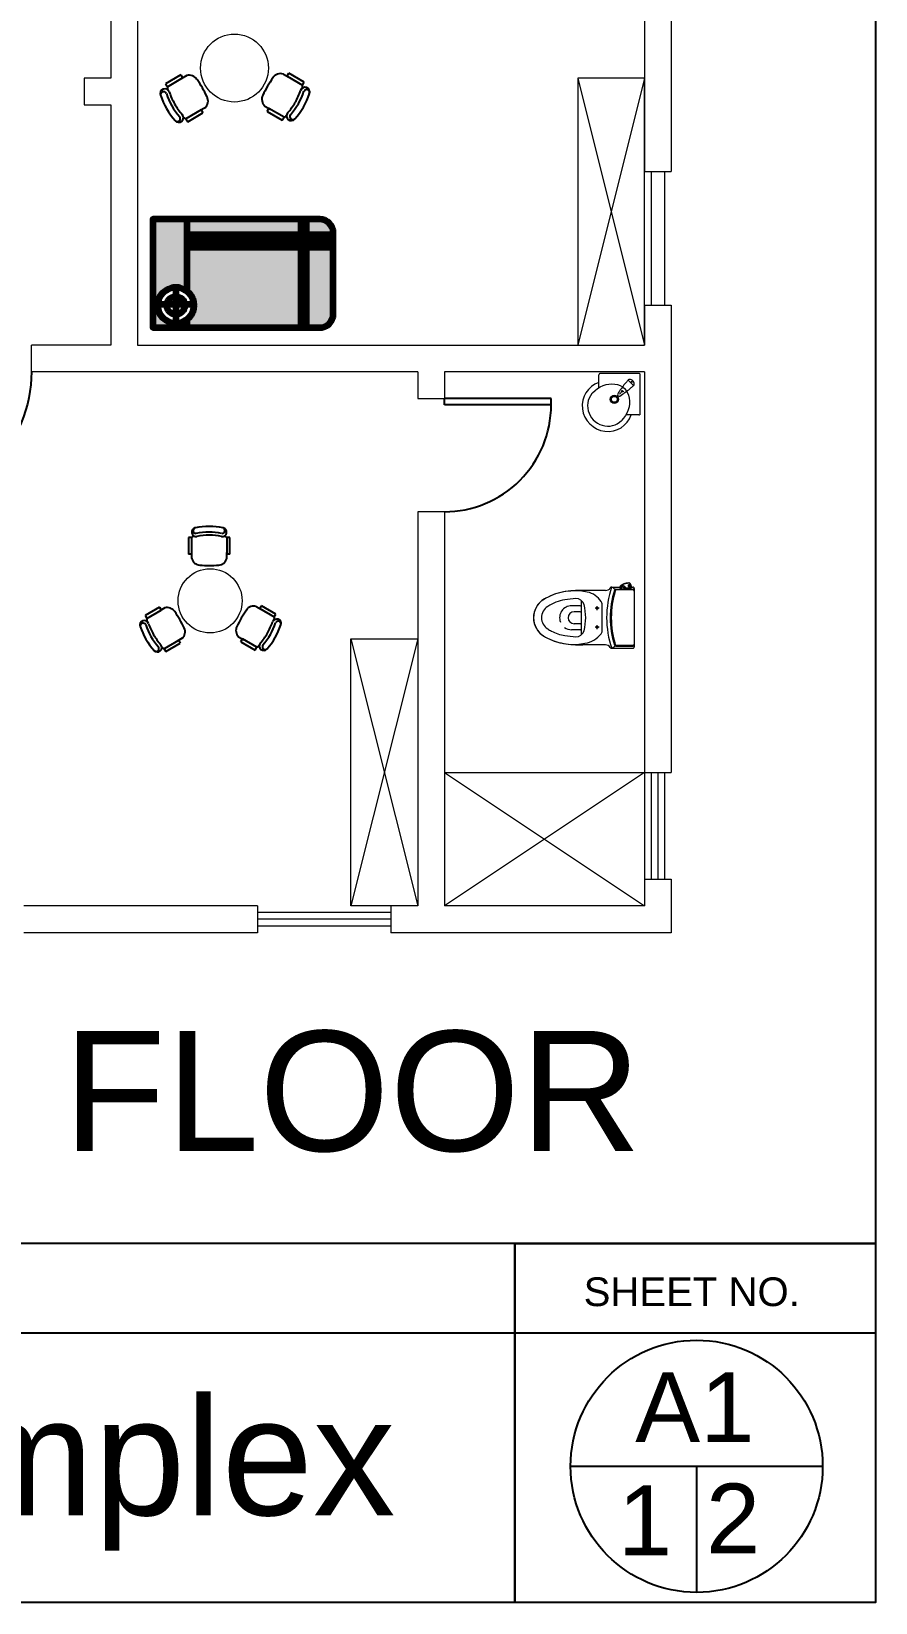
# Model space of a CAD drawing. Header units: inches. Extents: x -179 to 300, y 123 to 718.
# Drawn here: x 284.74 to 299.89, y 255.26 to 283.44 of the extents above; entities that cross this region are included whole.
import ezdxf

# ---------------------------------------------------------------- set-up
doc = ezdxf.new("R2010")
doc.units = ezdxf.units.IN
doc.header["$MEASUREMENT"] = 0
doc.linetypes.add('ACAD_ISO02W100', pattern=[15, 12, -3])
doc.styles.get("Standard").update_dxf_attribs({"font": 'arial.ttf'})

# ---------------------------------------------------------------- blocks, each defined once
blk = doc.blocks.new('标准房1200床')
at = {"linetype": 'ACAD_ISO02W100', "lineweight": 100, "true_color": 0xcd6928}
h = blk.add_hatch(color=32, dxfattribs=at)
h.dxf.hatch_style = 1
h.paths.add_polyline_path([(-383, 798, -0.225056), (-456, 953, -0.225056), (-383, 1108), (-383, 1200), (-1641, 1200), (-1641, 313), (-383, 313)])
h.paths.add_polyline_path([(-383, 171), (-1641, 171), (-1641, 0), (-383, 0)])
h.paths.add_polyline_path([(-1701, 171), (-2000, 171), (-2000, 150, 0.414214), (-1850, 0), (-1701, 0)])
h.paths.add_polyline_path([(-1701, 1200), (-1850, 1200, 0.414214), (-2000, 1050), (-2000, 313), (-1701, 313)])
at = {"linetype": 'ACAD_ISO02W100', "lineweight": 100, "true_color": 0x642165}
h = blk.add_hatch(color=219, dxfattribs=at)
h.dxf.hatch_style = 1
h.paths.add_polyline_path([(-383, 246), (-1641, 246), (-1641, 171), (-383, 171)])
h.paths.add_polyline_path([(-383, 313), (-1641, 313), (-1641, 246), (-383, 246)])
h.paths.add_polyline_path([(-1641, 313), (-1701, 313), (-1701, 246), (-1641, 246)])
h.paths.add_polyline_path([(-1641, 246), (-1701, 246), (-1701, 171), (-1641, 171)])
h.paths.add_polyline_path([(-1641, 171), (-1701, 171), (-1701, 0), (-1641, 0)])
h.paths.add_polyline_path([(-1701, 246), (-2000, 246), (-2000, 171), (-1701, 171)])
h.paths.add_polyline_path([(-1701, 313), (-2000, 313), (-2000, 246), (-1701, 246)])
h.paths.add_polyline_path([(-1641, 1200), (-1701, 1200), (-1701, 313), (-1641, 313)])
h.paths.add_polyline_path([(0, 1200), (-383, 1200), (-383, 1108, -0.632579), (-56, 953, -0.632579), (-383, 798), (-383, 0), (0, 0)])
at = {"lineweight": 100}
for p, q in [((-1701, 0), (-1701, 1200)), ((-1641, 0), (-1641, 1200)), ((-383, 1200), (-383, 1108)), ((-257, 720), (-257, 1194)), ((-489, 945), (-12, 945)), ((-383, 798), (-383, 0)), ((-2000, 313), (-383, 313)), ((-2000, 246), (-383, 246)), ((-2000, 171), (-383, 171))]:
    blk.add_line(p, q, dxfattribs=at)
blk.add_lwpolyline([(-1850, 0), (0, 0), (0, 1200), (-1850, 1200, 0.414214), (-2000, 1050), (-2000, 150, 0.414214)], format="xyb", close=True, dxfattribs=at)
for radius in [200, 100]:
    blk.add_circle((-256, 953), radius, dxfattribs=at)
blk = doc.blocks.new('CH3')
for p, q in [((-259, 349), (-259, 141)), ((-218, 349), (-259, 349)), ((-218, 142), (-218, 349)), ((259, 350), (218, 350)), ((218, 350), (218, 142)), ((259, 142), (259, 350)), ((-218, 89), (-218, 163)), ((218, 87), (218, 162))]:
    blk.add_line(p, q)
at = {"linetype": 'Continuous'}
for p, q in [((-218, 141), (-259, 141)), ((259, 142), (218, 142))]:
    blk.add_line(p, q, dxfattribs=at)
for centre, radius, start, end in [((-163, 416), 55.3, 99.8988, 279.7522), ((-166, 436), 35.2, 94.9128, 274.9128), ((0, -348), 836, 78.0899, 101.9101), ((-4, -349), 766, 78.0112, 101.9888), ((18, -535), 913, 91.1567, 100.8714), ((-18, -535), 913, 79.1286, 88.8433), ((163, 416), 55.3, 260.2478, 80.1012), ((159, 437), 36.2, 265.0872, 70.3213), ((-111, 115), 111, 193.2566, 265.9234), ((0, 1666), 1666, 265.9234, 274.0766), ((111, 115), 111, 274.0766, 345.8334)]:
    blk.add_arc(centre, radius, start, end, dxfattribs=at)
for centre, start, end in [((-181, 309), 90.7226, 132.8382), ((180, 309), 47.1618, 87.5717)]:
    blk.add_arc(centre, 54.9, start, end)
blk = doc.blocks.new('DESK4')
at = {"color": 0}
for p, q in [((0, 1), (-0.06, 1)), ((0, 0), (-0.06, 0))]:
    blk.add_line(p, q, dxfattribs=at)
blk.add_lwpolyline([(-0.06, 1), (-0.06, 0)], dxfattribs=at)
blk.add_lwpolyline([(1, 0, 0.414214), (0, 1), (0, 0)], format="xyb", dxfattribs=at)

msp = doc.modelspace()

# ---------------------------------------------------------------- linework, layer by layer
at = {"color": 240, "true_color": 0xed1f24}
for p, q in [((299.89484, 355.75205), (299.89484, 255.25711)), ((299.89484, 261.69909), (144.85777, 261.69909)), ((293.42109, 261.69909), (293.42109, 255.25711)), ((299.89484, 260.08859), (151.33152, 260.08859)), ((299.89484, 255.25711), (144.85777, 255.25711)), ((299.89484, 255.25711), (144.85777, 255.25711))]:
    msp.add_line(p, q, dxfattribs=at)
at = {"lineweight": 0}
for p, q in [((286.16705, 283.90757), (286.16705, 282.60392)), ((286.64612, 283.90757), (286.64612, 277.8132)), ((295.74849, 283.8016), (295.74849, 280.92717)), ((296.22756, 283.8016), (296.22756, 280.92717)), ((285.68798, 282.60392), (285.68798, 282.12485)), ((286.16705, 282.60392), (285.68798, 282.60392)), ((295.74849, 282.60392), (294.55081, 282.60392)), ((294.55081, 282.60392), (294.55081, 277.8132)), ((295.74849, 282.60392), (294.55081, 277.8132)), ((294.55081, 282.60392), (295.74849, 277.8132)), ((295.74849, 277.8132), (295.74849, 282.60392)), ((285.68798, 282.12485), (286.16705, 282.12485)), ((286.16705, 282.12485), (286.16705, 277.8132)), ((295.74849, 280.92717), (296.22756, 280.92717)), ((295.86826, 280.92717), (295.86826, 278.53181)), ((296.1078, 280.92717), (296.1078, 278.53181)), ((295.74849, 278.53181), (295.74849, 277.8132)), ((295.74849, 278.53181), (296.22756, 278.53181)), ((296.22756, 278.53181), (296.22756, 270.14805)), ((286.16705, 277.8132), (284.74363, 277.8132)), ((284.74363, 277.33413), (284.74363, 277.8132)), ((286.64612, 277.8132), (295.74849, 277.8132)), ((294.55081, 277.8132), (295.74849, 277.8132)), ((291.67638, 277.33413), (284.74363, 277.33413)), ((291.67638, 277.33413), (291.67638, 276.85506)), ((292.15545, 277.33413), (292.15545, 276.74008)), ((295.74849, 277.33413), (292.15545, 277.33413)), ((295.74849, 277.33413), (295.74849, 270.14805)), ((294.92935, 277.05047), (294.92935, 277.28242)), ((295.64796, 277.30637), (294.9533, 277.30637)), ((295.50033, 277.13479), (295.45189, 277.18323)), ((295.50033, 277.13479), (295.54876, 277.08635)), ((295.67188, 276.56017), (295.67188, 277.28434)), ((295.67191, 276.58776), (295.67191, 277.28242)), ((291.67638, 276.85506), (292.15545, 276.85506)), ((295.30081, 276.93527), (295.33544, 276.9699)), ((295.64796, 276.56381), (295.41352, 276.56381)), ((291.67638, 274.82379), (291.67638, 267.75269)), ((292.15545, 274.82379), (291.67638, 274.82379)), ((292.15545, 274.82379), (292.15545, 267.75269)), ((295.04671, 273.41294), (294.64084, 273.41294)), ((295.16044, 273.47302), (295.30586, 273.47302)), ((295.23218, 273.4329), (295.53902, 273.4329)), ((295.53902, 273.4214), (295.2458, 273.4214)), ((295.30306, 273.46183), (295.30305, 273.46121)), ((295.30305, 273.46121), (295.30307, 273.4606)), ((295.3031, 273.46245), (295.30306, 273.46183)), ((295.30307, 273.4606), (295.30312, 273.46)), ((295.30317, 273.46307), (295.3031, 273.46245)), ((295.30312, 273.46), (295.3032, 273.4594)), ((295.30324, 273.46347), (295.30317, 273.46307)), ((295.3032, 273.4594), (295.30332, 273.4588)), ((295.30363, 273.46569), (295.30324, 273.46347)), ((295.30332, 273.4588), (295.30346, 273.45821)), ((295.30346, 273.45821), (295.30364, 273.45763)), ((295.30443, 273.46998), (295.30363, 273.46569)), ((295.30364, 273.45763), (295.30385, 273.45707)), ((295.30383, 273.46238), (295.30378, 273.46159)), ((295.30378, 273.46159), (295.3038, 273.46079)), ((295.3038, 273.46079), (295.30389, 273.46001)), ((295.30393, 273.46317), (295.30383, 273.46238)), ((295.30385, 273.45707), (295.30408, 273.45652)), ((295.30389, 273.46001), (295.30404, 273.45925)), ((295.30513, 273.46966), (295.30393, 273.46317)), ((295.30404, 273.45925), (295.30425, 273.45852)), ((295.30408, 273.45652), (295.30435, 273.456)), ((295.30425, 273.45852), (295.30452, 273.45783)), ((295.30435, 273.456), (295.30465, 273.4555)), ((295.30457, 273.4707), (295.30443, 273.46998)), ((295.30452, 273.45783), (295.30484, 273.45719)), ((295.30485, 273.47209), (295.30457, 273.4707)), ((295.30465, 273.4555), (295.30496, 273.45504)), ((295.30484, 273.45719), (295.30522, 273.45661)), ((295.30517, 273.47345), (295.30485, 273.47209)), ((295.30496, 273.45504), (295.3053, 273.45461)), ((295.30554, 273.47167), (295.30513, 273.46966)), ((295.30551, 273.47479), (295.30517, 273.47345)), ((295.30522, 273.45661), (295.30564, 273.45609)), ((295.3053, 273.45461), (295.30567, 273.4542)), ((295.30587, 273.47611), (295.30551, 273.47479)), ((295.30601, 273.47365), (295.30554, 273.47167)), ((295.30564, 273.45609), (295.30611, 273.45564)), ((295.30567, 273.4542), (295.30607, 273.45382)), ((295.30626, 273.47741), (295.30587, 273.47611)), ((295.30654, 273.4756), (295.30601, 273.47365)), ((295.30607, 273.45382), (295.30648, 273.45347)), ((295.30611, 273.45564), (295.30662, 273.45527)), ((295.30667, 273.47868), (295.30626, 273.47741)), ((295.30648, 273.45347), (295.30692, 273.45317)), ((295.30712, 273.47751), (295.30654, 273.4756)), ((295.30662, 273.45527), (295.30716, 273.45497)), ((295.30711, 273.47994), (295.30667, 273.47868)), ((295.30692, 273.45317), (295.30737, 273.45289)), ((295.30757, 273.48117), (295.30711, 273.47994)), ((295.30781, 273.47948), (295.30712, 273.47751)), ((295.30716, 273.45497), (295.30773, 273.45476)), ((295.30737, 273.45289), (295.30783, 273.45266)), ((295.30805, 273.48238), (295.30757, 273.48117)), ((295.30773, 273.45476), (295.30831, 273.45464)), ((295.30856, 273.48141), (295.30781, 273.47948)), ((295.30783, 273.45266), (295.3083, 273.45247)), ((295.30856, 273.48356), (295.30805, 273.48238)), ((295.3083, 273.45247), (295.30878, 273.45232)), ((295.30831, 273.45464), (295.30906, 273.45462)), ((295.30909, 273.48472), (295.30856, 273.48356)), ((295.30937, 273.48328), (295.30856, 273.48141)), ((295.30878, 273.45232), (295.30926, 273.45221)), ((295.30906, 273.45462), (295.31144, 273.45477)), ((295.30963, 273.48585), (295.30909, 273.48472)), ((295.30926, 273.45221), (295.30975, 273.45213)), ((295.31024, 273.48507), (295.30937, 273.48328)), ((295.3102, 273.48694), (295.30963, 273.48585)), ((295.30975, 273.45213), (295.30986, 273.45212)), ((295.30988, 273.45212), (295.30986, 273.45212)), ((295.31069, 273.45211), (295.30988, 273.45212)), ((295.31079, 273.48801), (295.3102, 273.48694)), ((295.31117, 273.48679), (295.31024, 273.48507)), ((295.31043, 273.45207), (295.31459, 273.45169)), ((295.31306, 273.45226), (295.31069, 273.45211)), ((295.31069, 273.45211), (295.31291, 273.4519)), ((295.31141, 273.48905), (295.31079, 273.48801)), ((295.31216, 273.48846), (295.31117, 273.48679)), ((295.31203, 273.49005), (295.31141, 273.48905)), ((295.31144, 273.45477), (295.31195, 273.45756)), ((295.31144, 273.45477), (295.31316, 273.45492)), ((295.31195, 273.45756), (295.31256, 273.46032)), ((295.31268, 273.49103), (295.31203, 273.49005)), ((295.31325, 273.4901), (295.31216, 273.48846)), ((295.31256, 273.46032), (295.31327, 273.46305)), ((295.31334, 273.49197), (295.31268, 273.49103)), ((295.31291, 273.4519), (295.31514, 273.4517)), ((295.3148, 273.45238), (295.31306, 273.45226)), ((295.31316, 273.45492), (295.3148, 273.45508)), ((295.31441, 273.49166), (295.31325, 273.4901)), ((295.31327, 273.46305), (295.31407, 273.46574)), ((295.31403, 273.49288), (295.31334, 273.49197)), ((295.31473, 273.49376), (295.31403, 273.49288)), ((295.31407, 273.46574), (295.31498, 273.46837)), ((295.31564, 273.49314), (295.31441, 273.49166)), ((295.31459, 273.45169), (295.31486, 273.45167)), ((295.31545, 273.4946), (295.31473, 273.49376)), ((295.3148, 273.45508), (295.31664, 273.45527)), ((295.31646, 273.4525), (295.3148, 273.45238)), ((295.31486, 273.45167), (295.31499, 273.45166)), ((295.31498, 273.46837), (295.31597, 273.47094)), ((295.31499, 273.45166), (295.31513, 273.45165)), ((295.31513, 273.45165), (295.31569, 273.45165)), ((295.31514, 273.4517), (295.31542, 273.45168)), ((295.31542, 273.45168), (295.31569, 273.45165)), ((295.31617, 273.49541), (295.31545, 273.4946)), ((295.31689, 273.49448), (295.31564, 273.49314)), ((295.31569, 273.45165), (295.31573, 273.45165)), ((295.31573, 273.45165), (295.31743, 273.45167)), ((295.31597, 273.47094), (295.31689, 273.47307)), ((295.31692, 273.49618), (295.31617, 273.49541)), ((295.31804, 273.45263), (295.31646, 273.4525)), ((295.31664, 273.45527), (295.31835, 273.45548)), ((295.31819, 273.49572), (295.31689, 273.49448)), ((295.31689, 273.47307), (295.31787, 273.47515)), ((295.31768, 273.49692), (295.31692, 273.49618)), ((295.31743, 273.45167), (295.31918, 273.45169)), ((295.31846, 273.49763), (295.31768, 273.49692)), ((295.31787, 273.47515), (295.31892, 273.47717)), ((295.31954, 273.45276), (295.31804, 273.45263)), ((295.31955, 273.49686), (295.31819, 273.49572)), ((295.31835, 273.45548), (295.31993, 273.4557)), ((295.3191, 273.49817), (295.31846, 273.49763)), ((295.31892, 273.47717), (295.32003, 273.47914)), ((295.31912, 273.49819), (295.31965, 273.49861)), ((295.31918, 273.45169), (295.32093, 273.4517)), ((295.3209, 273.4529), (295.31954, 273.45276)), ((295.32412, 273.50034), (295.31955, 273.49686)), ((295.31965, 273.49861), (295.32365, 273.50169)), ((295.31993, 273.4557), (295.32142, 273.45594)), ((295.32003, 273.47914), (295.32124, 273.48111)), ((295.32217, 273.45303), (295.3209, 273.4529)), ((295.32093, 273.4517), (295.32275, 273.4517)), ((295.32124, 273.48111), (295.32251, 273.483)), ((295.32142, 273.45594), (295.32278, 273.45619)), ((295.32336, 273.45317), (295.32217, 273.45303)), ((295.32251, 273.483), (295.32385, 273.48483)), ((295.32275, 273.4517), (295.3241, 273.4517)), ((295.32278, 273.45619), (295.324, 273.45645)), ((295.32447, 273.45332), (295.32336, 273.45317)), ((295.32365, 273.50169), (295.32774, 273.50467)), ((295.32385, 273.48483), (295.32524, 273.48658)), ((295.324, 273.45645), (295.3248, 273.45665)), ((295.32879, 273.50368), (295.32412, 273.50034)), ((295.32445, 273.44295), (295.41304, 273.44295)), ((295.32451, 273.45365), (295.32449, 273.4536)), ((295.32459, 273.45391), (295.32451, 273.45365)), ((295.32471, 273.45422), (295.32459, 273.45391)), ((295.32493, 273.45469), (295.32471, 273.45422)), ((295.3248, 273.45665), (295.32554, 273.45686)), ((295.3252, 273.4552), (295.32493, 273.45469)), ((295.32554, 273.45573), (295.3252, 273.4552)), ((295.32524, 273.48658), (295.32665, 273.4882)), ((295.32554, 273.45686), (295.32621, 273.45708)), ((295.32613, 273.45652), (295.32554, 273.45573)), ((295.32682, 273.4573), (295.32613, 273.45652)), ((295.32621, 273.45708), (295.32683, 273.4573)), ((295.32665, 273.4882), (295.32811, 273.48974)), ((295.32683, 273.4573), (295.32682, 273.4573)), ((295.32755, 273.4589), (295.32683, 273.4573)), ((295.32835, 273.46045), (295.32755, 273.4589)), ((295.32774, 273.50467), (295.33191, 273.50755)), ((295.32811, 273.48974), (295.32962, 273.49121)), ((295.32922, 273.46192), (295.32835, 273.46045)), ((295.33337, 273.50677), (295.32879, 273.50368)), ((295.33036, 273.4636), (295.32922, 273.46192)), ((295.32962, 273.49121), (295.33118, 273.49259)), ((295.3316, 273.46517), (295.33036, 273.4636)), ((295.33118, 273.49259), (295.33284, 273.49392)), ((295.33292, 273.46663), (295.3316, 273.46517)), ((295.33191, 273.50755), (295.33615, 273.51033)), ((295.33284, 273.49392), (295.33454, 273.49516)), ((295.33433, 273.46797), (295.33292, 273.46663)), ((295.33804, 273.50975), (295.33337, 273.50677)), ((295.3358, 273.46917), (295.33433, 273.46797)), ((295.33454, 273.49516), (295.33629, 273.49631)), ((295.33738, 273.47026), (295.3358, 273.46917)), ((295.33615, 273.51033), (295.34047, 273.51302)), ((295.33629, 273.49631), (295.33808, 273.49736)), ((295.33902, 273.47122), (295.33738, 273.47026)), ((295.3428, 273.51261), (295.33804, 273.50975)), ((295.33808, 273.49736), (295.33982, 273.49827)), ((295.34072, 273.47203), (295.33902, 273.47122)), ((295.33982, 273.49827), (295.34159, 273.49908)), ((295.34047, 273.51302), (295.34486, 273.51561)), ((295.34247, 273.47269), (295.34072, 273.47203)), ((295.34159, 273.49908), (295.34339, 273.4998)), ((295.34424, 273.4732), (295.34247, 273.47269)), ((295.34765, 273.51536), (295.3428, 273.51261)), ((295.34339, 273.4998), (295.34521, 273.50042)), ((295.34601, 273.47356), (295.34424, 273.4732)), ((295.34486, 273.51561), (295.34933, 273.5181)), ((295.34521, 273.50042), (295.34711, 273.50096)), ((295.34781, 273.47377), (295.34601, 273.47356)), ((295.34711, 273.50096), (295.34904, 273.5014)), ((295.35258, 273.51799), (295.34765, 273.51536)), ((295.34962, 273.47383), (295.34781, 273.47377)), ((295.34904, 273.5014), (295.35098, 273.50174)), ((295.34933, 273.5181), (295.35387, 273.52049)), ((295.35144, 273.47376), (295.34962, 273.47383)), ((295.35098, 273.50174), (295.35294, 273.50197)), ((295.35325, 273.47353), (295.35144, 273.47376)), ((295.35736, 273.52038), (295.35258, 273.51799)), ((295.35294, 273.50197), (295.35544, 273.50211)), ((295.35494, 273.47319), (295.35325, 273.47353)), ((295.35387, 273.52049), (295.35849, 273.52279)), ((295.35662, 273.47272), (295.35494, 273.47319)), ((295.35544, 273.50211), (295.35795, 273.50208)), ((295.35828, 273.47212), (295.35662, 273.47272)), ((295.36221, 273.52267), (295.35736, 273.52038)), ((295.35795, 273.50208), (295.36046, 273.50188)), ((295.35991, 273.4714), (295.35828, 273.47212)), ((295.35849, 273.52279), (295.36317, 273.52499)), ((295.3615, 273.47056), (295.35991, 273.4714)), ((295.36046, 273.50188), (295.3624, 273.5016)), ((295.363, 273.46961), (295.3615, 273.47056)), ((295.36714, 273.52485), (295.36221, 273.52267)), ((295.3624, 273.5016), (295.36433, 273.50123)), ((295.36446, 273.46856), (295.363, 273.46961)), ((295.36317, 273.52499), (295.36814, 273.52719)), ((295.36433, 273.50123), (295.36624, 273.50076)), ((295.36586, 273.46739), (295.36446, 273.46856)), ((295.36719, 273.46612), (295.36586, 273.46739)), ((295.36624, 273.50076), (295.36815, 273.50019)), ((295.37215, 273.52693), (295.36714, 273.52485)), ((295.36844, 273.46474), (295.36719, 273.46612)), ((295.36814, 273.52719), (295.37319, 273.52927)), ((295.36815, 273.50019), (295.37057, 273.49931)), ((295.36941, 273.46353), (295.36844, 273.46474)), ((295.37032, 273.46226), (295.36941, 273.46353)), ((295.37117, 273.46092), (295.37032, 273.46226)), ((295.37057, 273.49931), (295.37296, 273.49827)), ((295.37194, 273.45953), (295.37117, 273.46092)), ((295.37194, 273.45953), (295.37433, 273.45943)), ((295.37195, 273.45952), (295.37194, 273.45953)), ((295.37411, 273.45888), (295.37195, 273.45952)), ((295.37722, 273.5289), (295.37215, 273.52693)), ((295.37296, 273.49827), (295.3753, 273.49708)), ((295.37319, 273.52927), (295.3783, 273.53125)), ((295.37626, 273.45821), (295.37411, 273.45888)), ((295.37433, 273.45943), (295.37673, 273.45934)), ((295.3753, 273.49708), (295.37707, 273.49605)), ((295.37768, 273.45778), (295.37626, 273.45821)), ((295.37673, 273.45934), (295.37913, 273.45927)), ((295.37707, 273.49605), (295.3788, 273.49494)), ((295.38236, 273.53076), (295.37722, 273.5289)), ((295.37909, 273.45735), (295.37768, 273.45778)), ((295.3783, 273.53125), (295.38349, 273.53312)), ((295.3788, 273.49494), (295.38049, 273.49374)), ((295.3805, 273.45697), (295.37909, 273.45735)), ((295.37913, 273.45927), (295.38153, 273.45921)), ((295.38049, 273.49374), (295.38215, 273.49246)), ((295.38154, 273.45672), (295.3805, 273.45697)), ((295.38153, 273.45921), (295.38392, 273.45917)), ((295.38259, 273.45651), (295.38154, 273.45672)), ((295.38215, 273.49246), (295.38425, 273.49065)), ((295.38758, 273.53252), (295.38236, 273.53076)), ((295.3836, 273.45636), (295.38259, 273.45651)), ((295.38349, 273.53312), (295.38875, 273.53488)), ((295.38461, 273.45629), (295.3836, 273.45636)), ((295.38392, 273.45917), (295.3863, 273.45913)), ((295.38425, 273.49065), (295.38627, 273.4887)), ((295.38699, 273.45631), (295.38461, 273.45629)), ((295.38627, 273.4887), (295.38819, 273.48663)), ((295.3863, 273.45913), (295.38873, 273.45911)), ((295.38935, 273.45634), (295.38699, 273.45631)), ((295.39286, 273.53416), (295.38758, 273.53252)), ((295.38819, 273.48663), (295.38961, 273.48495)), ((295.38873, 273.45911), (295.39114, 273.45911)), ((295.38875, 273.53488), (295.39455, 273.53667)), ((295.39168, 273.45638), (295.38935, 273.45634)), ((295.38961, 273.48495), (295.39097, 273.4832)), ((295.39097, 273.4832), (295.39226, 273.48138)), ((295.39114, 273.45911), (295.39352, 273.45911)), ((295.39399, 273.45643), (295.39168, 273.45638)), ((295.39226, 273.48138), (295.39349, 273.4795)), ((295.3982, 273.5357), (295.39286, 273.53416)), ((295.39349, 273.4795), (295.39464, 273.47757)), ((295.39352, 273.45911), (295.39586, 273.45913)), ((295.3962, 273.45648), (295.39399, 273.45643)), ((295.39455, 273.53667), (295.40044, 273.53833)), ((295.39464, 273.47757), (295.39573, 273.47559)), ((295.39573, 273.47559), (295.39674, 273.47355)), ((295.39586, 273.45913), (295.39729, 273.45914)), ((295.39837, 273.45654), (295.3962, 273.45648)), ((295.39674, 273.47355), (295.39768, 273.47147)), ((295.39729, 273.45914), (295.3987, 273.45916)), ((295.39768, 273.47147), (295.39856, 273.46928)), ((295.40361, 273.53712), (295.3982, 273.5357)), ((295.40049, 273.45661), (295.39837, 273.45654)), ((295.39856, 273.46928), (295.39937, 273.46704)), ((295.3987, 273.45916), (295.40009, 273.45919)), ((295.39937, 273.46704), (295.40009, 273.46477)), ((295.40009, 273.46477), (295.40072, 273.46246)), ((295.40009, 273.45919), (295.40146, 273.45922)), ((295.40044, 273.53833), (295.4064, 273.53986)), ((295.40258, 273.45668), (295.40049, 273.45661)), ((295.40072, 273.46246), (295.40111, 273.46085)), ((295.40111, 273.46085), (295.40146, 273.45922)), ((295.40146, 273.45922), (295.40571, 273.45937)), ((295.40935, 273.5385), (295.40361, 273.53712)), ((295.40552, 273.45512), (295.4056, 273.45527)), ((295.40598, 273.45512), (295.40552, 273.45512)), ((295.4056, 273.45527), (295.40582, 273.45542)), ((295.40571, 273.45937), (295.41142, 273.45957)), ((295.40582, 273.45542), (295.40619, 273.45557)), ((295.4064, 273.45518), (295.40598, 273.45512)), ((295.40619, 273.45557), (295.4067, 273.45571)), ((295.4064, 273.53986), (295.41242, 273.54125)), ((295.40679, 273.45529), (295.4064, 273.45518)), ((295.4067, 273.45571), (295.40735, 273.45586)), ((295.40715, 273.45544), (295.40679, 273.45529)), ((295.40689, 273.45566), (295.40692, 273.45567)), ((295.40689, 273.45566), (295.40689, 273.45566)), ((295.40692, 273.45567), (295.40698, 273.45569)), ((295.40698, 273.45569), (295.40708, 273.45572)), ((295.40708, 273.45572), (295.40723, 273.45576)), ((295.40766, 273.45573), (295.40715, 273.45544)), ((295.40723, 273.45576), (295.40741, 273.45581)), ((295.40735, 273.45586), (295.40813, 273.45599)), ((295.40741, 273.45581), (295.40764, 273.45586)), ((295.40764, 273.45586), (295.40778, 273.45589)), ((295.4079, 273.45591), (295.40766, 273.45573)), ((295.40813, 273.45599), (295.40905, 273.45613)), ((295.40905, 273.45613), (295.41009, 273.45626)), ((295.41516, 273.53975), (295.40935, 273.5385)), ((295.41009, 273.45626), (295.41125, 273.45638)), ((295.41125, 273.45638), (295.41252, 273.4565)), ((295.41142, 273.45957), (295.41717, 273.45977)), ((295.41242, 273.54125), (295.41852, 273.5425)), ((295.41252, 273.4565), (295.41393, 273.45662)), ((295.41393, 273.45662), (295.41546, 273.45673)), ((295.42104, 273.54088), (295.41516, 273.53975)), ((295.41546, 273.45673), (295.41709, 273.45683)), ((295.41709, 273.45683), (295.41881, 273.45692)), ((295.41717, 273.45977), (295.42297, 273.45995)), ((295.41852, 273.5425), (295.42467, 273.54362)), ((295.41881, 273.45692), (295.42061, 273.45701)), ((295.42061, 273.45701), (295.42241, 273.45708)), ((295.42696, 273.54188), (295.42104, 273.54088)), ((295.42241, 273.45708), (295.42427, 273.45715)), ((295.42297, 273.45995), (295.42998, 273.46017)), ((295.42427, 273.45715), (295.42435, 273.45715)), ((295.42431, 273.45714), (295.42435, 273.45714)), ((295.42435, 273.45715), (295.43083, 273.45735)), ((295.42467, 273.54362), (295.43089, 273.5446)), ((295.43294, 273.54276), (295.42696, 273.54188)), ((295.42998, 273.46017), (295.43705, 273.46038)), ((295.43083, 273.45735), (295.43744, 273.45755)), ((295.43089, 273.5446), (295.43716, 273.54544)), ((295.43889, 273.5435), (295.43294, 273.54276)), ((295.43705, 273.46038), (295.44417, 273.46058)), ((295.43716, 273.54544), (295.44242, 273.54604)), ((295.43744, 273.45755), (295.44409, 273.45774)), ((295.44488, 273.54411), (295.43889, 273.5435)), ((295.44242, 273.54604), (295.44772, 273.54653)), ((295.44409, 273.45774), (295.45079, 273.45793)), ((295.44417, 273.46058), (295.45134, 273.46077)), ((295.45091, 273.5446), (295.44488, 273.54411)), ((295.44772, 273.54653), (295.45305, 273.54693)), ((295.45079, 273.45793), (295.45753, 273.4581)), ((295.45698, 273.54497), (295.45091, 273.5446)), ((295.45134, 273.46077), (295.45855, 273.46095)), ((295.45305, 273.54693), (295.45841, 273.54724)), ((295.46309, 273.54521), (295.45698, 273.54497)), ((295.45753, 273.4581), (295.46432, 273.45827)), ((295.45841, 273.54724), (295.46379, 273.54744)), ((295.45855, 273.46095), (295.46587, 273.46113)), ((295.45873, 273.49606), (295.45877, 273.49827)), ((295.45887, 273.49387), (295.45873, 273.49606)), ((295.45877, 273.49827), (295.45897, 273.50046)), ((295.45918, 273.4917), (295.45887, 273.49387)), ((295.45897, 273.50046), (295.45934, 273.50264)), ((295.45966, 273.48956), (295.45918, 273.4917)), ((295.45934, 273.50264), (295.45988, 273.50479)), ((295.46032, 273.48748), (295.45966, 273.48956)), ((295.45988, 273.50479), (295.4606, 273.50689)), ((295.46114, 273.48545), (295.46032, 273.48748)), ((295.4606, 273.50689), (295.46149, 273.50893)), ((295.46193, 273.48389), (295.46114, 273.48545)), ((295.46149, 273.50893), (295.46255, 273.51089)), ((295.46282, 273.48239), (295.46193, 273.48389)), ((295.46255, 273.51089), (295.46352, 273.51239)), ((295.46383, 273.48096), (295.46282, 273.48239)), ((295.46509, 273.5452), (295.46309, 273.54521)), ((295.46342, 273.4981), (295.46339, 273.49626)), ((295.46339, 273.49626), (295.4635, 273.49443)), ((295.46357, 273.49993), (295.46342, 273.4981)), ((295.4635, 273.49443), (295.46374, 273.49262)), ((295.46352, 273.51239), (295.4646, 273.51381)), ((295.46387, 273.50174), (295.46357, 273.49993)), ((295.46374, 273.49262), (295.46412, 273.49084)), ((295.46379, 273.54744), (295.46466, 273.54747)), ((295.46379, 273.54744), (295.46466, 273.54745)), ((295.46494, 273.47961), (295.46383, 273.48096)), ((295.46429, 273.50354), (295.46387, 273.50174)), ((295.46412, 273.49084), (295.46463, 273.48909)), ((295.46485, 273.50528), (295.46429, 273.50354)), ((295.46432, 273.45827), (295.47114, 273.45843)), ((295.4646, 273.51381), (295.46578, 273.51516)), ((295.46463, 273.48909), (295.46527, 273.48742)), ((295.46466, 273.54745), (295.4657, 273.54744)), ((295.46555, 273.50699), (295.46485, 273.50528)), ((295.46616, 273.47836), (295.46494, 273.47961)), ((295.46708, 273.54506), (295.46509, 273.5452)), ((295.46527, 273.48742), (295.46589, 273.4861)), ((295.46637, 273.50861), (295.46555, 273.50699)), ((295.4657, 273.54744), (295.4676, 273.54733)), ((295.46578, 273.51516), (295.46707, 273.51641)), ((295.46587, 273.46113), (295.47324, 273.46129)), ((295.46589, 273.4861), (295.46659, 273.48486)), ((295.46725, 273.47739), (295.46616, 273.47836)), ((295.46676, 273.54745), (295.46618, 273.54747)), ((295.46734, 273.51017), (295.46637, 273.50861)), ((295.46659, 273.48486), (295.46737, 273.48366)), ((295.46728, 273.54743), (295.46676, 273.54745)), ((295.46707, 273.51641), (295.46845, 273.51754)), ((295.46906, 273.54479), (295.46708, 273.54506)), ((295.46842, 273.4765), (295.46725, 273.47739)), ((295.46886, 273.5473), (295.46728, 273.54743)), ((295.46843, 273.51162), (295.46734, 273.51017)), ((295.46737, 273.48366), (295.46825, 273.48253)), ((295.4676, 273.54733), (295.4695, 273.54711)), ((295.46825, 273.48253), (295.46919, 273.4815)), ((295.46965, 273.4757), (295.46842, 273.4765)), ((295.46966, 273.51296), (295.46843, 273.51162)), ((295.46845, 273.51754), (295.46968, 273.5184)), ((295.47094, 273.54702), (295.46886, 273.5473)), ((295.47096, 273.54441), (295.46906, 273.54479)), ((295.46919, 273.4815), (295.47005, 273.48068)), ((295.4695, 273.54711), (295.47143, 273.54676)), ((295.47094, 273.47499), (295.46965, 273.4757)), ((295.47099, 273.51415), (295.46966, 273.51296)), ((295.46968, 273.5184), (295.47097, 273.51917)), ((295.47005, 273.48068), (295.47096, 273.47994)), ((295.47294, 273.54662), (295.47094, 273.54702)), ((295.47228, 273.47438), (295.47094, 273.47499)), ((295.47284, 273.54392), (295.47096, 273.54441)), ((295.47096, 273.47994), (295.47191, 273.47928)), ((295.47097, 273.51917), (295.47232, 273.51984)), ((295.47196, 273.51487), (295.47099, 273.51415)), ((295.47114, 273.45843), (295.478, 273.45858)), ((295.47143, 273.54676), (295.47335, 273.5463)), ((295.47191, 273.47928), (295.47293, 273.47868)), ((295.47297, 273.51551), (295.47196, 273.51487)), ((295.47368, 273.47388), (295.47228, 273.47438)), ((295.47232, 273.51984), (295.47371, 273.52041)), ((295.47468, 273.5433), (295.47284, 273.54392)), ((295.47293, 273.47868), (295.47398, 273.47818)), ((295.47492, 273.54609), (295.47294, 273.54662)), ((295.47401, 273.51606), (295.47297, 273.51551)), ((295.47324, 273.46129), (295.48064, 273.46145)), ((295.47335, 273.5463), (295.47523, 273.54573)), ((295.47511, 273.47349), (295.47368, 273.47388)), ((295.47371, 273.52041), (295.47514, 273.52086)), ((295.47398, 273.47818), (295.47506, 273.47776)), ((295.47511, 273.51654), (295.47401, 273.51606)), ((295.47639, 273.54261), (295.47468, 273.5433)), ((295.47686, 273.54545), (295.47492, 273.54609)), ((295.47506, 273.47776), (295.47619, 273.47743)), ((295.47623, 273.51691), (295.47511, 273.51654)), ((295.47658, 273.47322), (295.47511, 273.47349)), ((295.47514, 273.52086), (295.4766, 273.5212)), ((295.47523, 273.54573), (295.47703, 273.54506)), ((295.47619, 273.47743), (295.47733, 273.47721)), ((295.47736, 273.51719), (295.47623, 273.51691)), ((295.47806, 273.54182), (295.47639, 273.54261)), ((295.47807, 273.47307), (295.47658, 273.47322)), ((295.4766, 273.5212), (295.47809, 273.52142)), ((295.47868, 273.54471), (295.47686, 273.54545)), ((295.47703, 273.54506), (295.4788, 273.54429)), ((295.47733, 273.47721), (295.47849, 273.47708)), ((295.47853, 273.51737), (295.47736, 273.51719)), ((295.478, 273.45858), (295.48501, 273.45873)), ((295.47969, 273.54093), (295.47806, 273.54182)), ((295.47957, 273.47304), (295.47807, 273.47307)), ((295.47809, 273.52142), (295.47959, 273.52151)), ((295.47849, 273.47708), (295.47966, 273.47705)), ((295.4797, 273.51745), (295.47853, 273.51737)), ((295.48047, 273.54387), (295.47868, 273.54471)), ((295.4788, 273.54429), (295.48051, 273.54342)), ((295.48107, 273.47313), (295.47957, 273.47304)), ((295.47959, 273.52151), (295.4811, 273.52148)), ((295.47966, 273.47705), (295.48083, 273.47713)), ((295.48122, 273.53998), (295.47969, 273.54093)), ((295.48087, 273.51742), (295.4797, 273.51745)), ((295.48221, 273.54292), (295.48047, 273.54387)), ((295.48051, 273.54342), (295.48223, 273.54242)), ((295.48064, 273.46145), (295.48808, 273.4616)), ((295.48083, 273.47713), (295.482, 273.47731)), ((295.48204, 273.5173), (295.48087, 273.51742)), ((295.48257, 273.47335), (295.48107, 273.47313)), ((295.4811, 273.52148), (295.48259, 273.52133)), ((295.4827, 273.53893), (295.48122, 273.53998)), ((295.482, 273.47731), (295.48315, 273.47759)), ((295.48319, 273.51707), (295.48204, 273.5173)), ((295.48384, 273.5419), (295.48221, 273.54292)), ((295.48223, 273.54242), (295.48389, 273.54132)), ((295.48404, 273.47369), (295.48257, 273.47335)), ((295.48259, 273.52133), (295.48407, 273.52106)), ((295.48412, 273.5378), (295.4827, 273.53893)), ((295.48315, 273.47759), (295.48428, 273.47796)), ((295.48432, 273.51674), (295.48319, 273.51707)), ((295.48542, 273.54078), (295.48384, 273.5419)), ((295.48389, 273.54132), (295.48549, 273.54012)), ((295.48549, 273.47414), (295.48404, 273.47369)), ((295.48407, 273.52106), (295.48551, 273.52066)), ((295.48551, 273.53656), (295.48412, 273.5378)), ((295.48428, 273.47796), (295.48539, 273.47843)), ((295.48541, 273.51632), (295.48432, 273.51674)), ((295.48501, 273.45873), (295.49206, 273.45887)), ((295.48539, 273.47843), (295.48644, 273.47898)), ((295.48648, 273.51581), (295.48541, 273.51632)), ((295.48694, 273.53957), (295.48542, 273.54078)), ((295.48549, 273.54012), (295.48709, 273.53877)), ((295.48689, 273.4747), (295.48549, 273.47414)), ((295.48684, 273.53523), (295.48551, 273.53656)), ((295.48551, 273.52066), (295.48692, 273.52016)), ((295.48644, 273.47898), (295.48746, 273.47961)), ((295.48751, 273.51521), (295.48648, 273.51581)), ((295.48809, 273.53382), (295.48684, 273.53523)), ((295.48826, 273.47537), (295.48689, 273.4747)), ((295.48692, 273.52016), (295.48828, 273.51955)), ((295.48843, 273.53824), (295.48694, 273.53957)), ((295.48709, 273.53877), (295.48861, 273.53731)), ((295.48746, 273.47961), (295.48845, 273.48033)), ((295.48848, 273.51454), (295.48751, 273.51521)), ((295.48808, 273.4616), (295.49555, 273.46174)), ((295.48922, 273.53239), (295.48809, 273.53382)), ((295.48956, 273.47613), (295.48826, 273.47537)), ((295.48828, 273.51955), (295.48959, 273.51883)), ((295.48985, 273.53682), (295.48843, 273.53824)), ((295.48845, 273.48033), (295.4898, 273.48152)), ((295.4894, 273.5138), (295.48848, 273.51454)), ((295.48861, 273.53731), (295.49004, 273.53576)), ((295.49028, 273.53089), (295.48922, 273.53239)), ((295.49029, 273.51298), (295.4894, 273.5138)), ((295.49081, 273.47698), (295.48956, 273.47613)), ((295.48959, 273.51883), (295.49084, 273.51803)), ((295.4898, 273.48152), (295.49106, 273.48286)), ((295.49118, 273.53532), (295.48985, 273.53682)), ((295.49004, 273.53576), (295.49142, 273.53407)), ((295.49126, 273.52933), (295.49028, 273.53089)), ((295.49125, 273.51194), (295.49029, 273.51298)), ((295.49223, 273.47812), (295.49081, 273.47698)), ((295.49084, 273.51803), (295.49203, 273.51713)), ((295.49106, 273.48286), (295.49218, 273.48429)), ((295.4924, 273.53378), (295.49118, 273.53532)), ((295.49214, 273.51081), (295.49125, 273.51194)), ((295.49341, 273.52553), (295.49126, 273.52933)), ((295.49142, 273.53407), (295.49269, 273.53229)), ((295.49203, 273.51713), (295.49315, 273.51616)), ((295.49206, 273.45887), (295.49913, 273.459)), ((295.49295, 273.50961), (295.49214, 273.51081)), ((295.49218, 273.48429), (295.49317, 273.48585)), ((295.49354, 273.47936), (295.49223, 273.47812)), ((295.49353, 273.53218), (295.4924, 273.53378)), ((295.49269, 273.53229), (295.49386, 273.53043)), ((295.49367, 273.50836), (295.49295, 273.50961)), ((295.49315, 273.51616), (295.49439, 273.5149)), ((295.49317, 273.48585), (295.49402, 273.48747)), ((295.49547, 273.52167), (295.49341, 273.52553)), ((295.49457, 273.53051), (295.49353, 273.53218)), ((295.49475, 273.48069), (295.49354, 273.47936)), ((295.49431, 273.50704), (295.49367, 273.50836)), ((295.49402, 273.48747), (295.49474, 273.48917)), ((295.49497, 273.50536), (295.49431, 273.50704)), ((295.49439, 273.5149), (295.49553, 273.51354)), ((295.49677, 273.52664), (295.49462, 273.53043)), ((295.49576, 273.52854), (295.49465, 273.53046)), ((295.49474, 273.48917), (295.49531, 273.49091)), ((295.49586, 273.48212), (295.49475, 273.48069)), ((295.4955, 273.50361), (295.49497, 273.50536)), ((295.49531, 273.49091), (295.49576, 273.4927)), ((295.49743, 273.51775), (295.49547, 273.52167)), ((295.49589, 273.50183), (295.4955, 273.50361)), ((295.49553, 273.51354), (295.49657, 273.51211)), ((295.49555, 273.46174), (295.50018, 273.46182)), ((295.49697, 273.52637), (295.49576, 273.52854)), ((295.49576, 273.4927), (295.49606, 273.49451)), ((295.49686, 273.48361), (295.49586, 273.48212)), ((295.49614, 273.50001), (295.49589, 273.50183)), ((295.49606, 273.49451), (295.49622, 273.49635)), ((295.49625, 273.49818), (295.49614, 273.50001)), ((295.49622, 273.49635), (295.49625, 273.49818)), ((295.49657, 273.51211), (295.49749, 273.5106)), ((295.49886, 273.5227), (295.49677, 273.52664)), ((295.49795, 273.48556), (295.49686, 273.48361)), ((295.49814, 273.52419), (295.49697, 273.52637)), ((295.49927, 273.51377), (295.49743, 273.51775)), ((295.49749, 273.5106), (295.4983, 273.50904)), ((295.49886, 273.48759), (295.49795, 273.48556)), ((295.49928, 273.52199), (295.49814, 273.52419)), ((295.4983, 273.50904), (295.49915, 273.50701)), ((295.50085, 273.5187), (295.49886, 273.5227)), ((295.4996, 273.48969), (295.49886, 273.48759)), ((295.49913, 273.459), (295.50624, 273.45912)), ((295.49915, 273.50701), (295.49982, 273.50491)), ((295.50101, 273.50975), (295.49927, 273.51377)), ((295.5004, 273.51976), (295.49928, 273.52199)), ((295.50016, 273.49183), (295.4996, 273.48969)), ((295.49982, 273.50491), (295.50032, 273.50277)), ((295.50054, 273.49401), (295.50016, 273.49183)), ((295.50018, 273.46182), (295.50482, 273.4619)), ((295.50032, 273.50277), (295.50064, 273.5006)), ((295.50148, 273.51751), (295.5004, 273.51976)), ((295.50075, 273.4962), (295.50054, 273.49401)), ((295.50064, 273.5006), (295.50079, 273.4984)), ((295.50079, 273.4984), (295.50075, 273.4962)), ((295.50273, 273.51465), (295.50085, 273.5187)), ((295.5029, 273.50499), (295.50101, 273.50975)), ((295.50252, 273.51525), (295.50148, 273.51751)), ((295.50353, 273.51296), (295.50252, 273.51525)), ((295.5045, 273.51054), (295.50273, 273.51465)), ((295.50464, 273.50016), (295.5029, 273.50499)), ((295.50451, 273.51067), (295.50353, 273.51296)), ((295.50642, 273.50568), (295.5045, 273.51054)), ((295.50545, 273.50836), (295.50451, 273.51067)), ((295.50623, 273.49528), (295.50464, 273.50016)), ((295.50482, 273.4619), (295.50562, 273.46196)), ((295.50636, 273.50603), (295.50545, 273.50836)), ((295.50562, 273.46196), (295.5064, 273.46211)), ((295.50766, 273.49034), (295.50623, 273.49528)), ((295.50628, 273.45912), (295.50728, 273.4592)), ((295.50723, 273.50368), (295.50636, 273.50603)), ((295.5064, 273.46211), (295.50716, 273.46234)), ((295.50819, 273.50076), (295.50642, 273.50568)), ((295.50716, 273.46234), (295.5079, 273.46267)), ((295.50807, 273.50132), (295.50723, 273.50368)), ((295.50728, 273.4592), (295.50832, 273.4594)), ((295.50894, 273.48536), (295.50766, 273.49034)), ((295.5079, 273.46267), (295.50859, 273.46307)), ((295.50887, 273.49895), (295.50807, 273.50132)), ((295.50981, 273.49578), (295.50819, 273.50076)), ((295.50832, 273.4594), (295.50932, 273.45971)), ((295.50859, 273.46307), (295.50924, 273.46355)), ((295.50963, 273.49656), (295.50887, 273.49895)), ((295.51005, 273.48034), (295.50894, 273.48536)), ((295.50924, 273.46355), (295.50983, 273.46411)), ((295.50932, 273.45971), (295.51029, 273.46014)), ((295.51036, 273.49417), (295.50963, 273.49656)), ((295.51126, 273.49074), (295.50981, 273.49578)), ((295.50983, 273.46411), (295.51036, 273.46472)), ((295.51101, 273.47527), (295.51005, 273.48034)), ((295.51029, 273.46014), (295.5112, 273.46068)), ((295.51105, 273.49177), (295.51036, 273.49417)), ((295.51036, 273.46472), (295.51082, 273.46539)), ((295.51082, 273.46539), (295.5112, 273.46611)), ((295.5118, 273.47018), (295.51101, 273.47527)), ((295.5117, 273.48935), (295.51105, 273.49177)), ((295.5112, 273.46611), (295.51149, 273.46686)), ((295.5112, 273.46068), (295.51206, 273.46132)), ((295.51256, 273.48566), (295.51126, 273.49074)), ((295.51126, 273.46066), (295.51153, 273.46085)), ((295.51136, 273.47302), (295.53902, 273.47302)), ((295.51149, 273.46686), (295.51171, 273.46764)), ((295.51153, 273.46085), (295.51202, 273.46122)), ((295.51232, 273.48692), (295.5117, 273.48935)), ((295.51171, 273.46764), (295.51184, 273.46848)), ((295.51187, 273.46933), (295.5118, 273.47018)), ((295.51184, 273.46848), (295.51187, 273.46933)), ((295.51202, 273.46122), (295.51249, 273.46162)), ((295.51206, 273.46132), (295.51284, 273.46205)), ((295.5129, 273.48448), (295.51232, 273.48692)), ((295.51249, 273.46162), (295.51293, 273.46204)), ((295.51369, 273.48053), (295.51256, 273.48566)), ((295.51284, 273.46205), (295.51353, 273.46286)), ((295.51345, 273.48205), (295.5129, 273.48448)), ((295.51293, 273.46204), (295.51333, 273.46249)), ((295.51333, 273.46249), (295.51371, 273.46297)), ((295.51395, 273.47961), (295.51345, 273.48205)), ((295.51353, 273.46286), (295.51414, 273.46375)), ((295.51466, 273.47537), (295.51369, 273.48053)), ((295.51371, 273.46297), (295.51406, 273.46347)), ((295.51442, 273.47715), (295.51395, 273.47961)), ((295.51406, 273.46347), (295.51437, 273.46399)), ((295.51414, 273.46375), (295.51464, 273.4647)), ((295.51437, 273.46399), (295.51466, 273.46454)), ((295.51485, 273.47467), (295.51442, 273.47715)), ((295.51464, 273.4647), (295.51504, 273.4657)), ((295.51546, 273.47017), (295.51466, 273.47537)), ((295.51466, 273.46454), (295.51491, 273.4651)), ((295.51525, 273.47218), (295.51485, 273.47467)), ((295.51491, 273.4651), (295.51513, 273.46568)), ((295.51504, 273.4657), (295.51533, 273.46674)), ((295.51513, 273.46568), (295.51531, 273.46627)), ((295.51554, 273.47012), (295.51525, 273.47218)), ((295.51531, 273.46627), (295.51545, 273.46687)), ((295.51533, 273.46674), (295.51551, 273.46787)), ((295.51545, 273.46687), (295.51555, 273.46748)), ((295.51555, 273.46903), (295.51546, 273.47017)), ((295.51551, 273.46787), (295.51555, 273.46903)), ((295.51557, 273.46992), (295.51555, 273.47012)), ((295.51555, 273.46748), (295.51561, 273.46808)), ((295.51562, 273.46931), (295.51557, 273.46992)), ((295.51561, 273.46808), (295.51564, 273.4687)), ((295.51564, 273.4687), (295.51562, 273.46931)), ((295.56297, 273.44907), (295.56297, 272.39821)), ((294.59158, 273.13922), (294.43905, 273.13922)), ((294.61554, 272.61553), (294.61554, 273.23174)), ((294.89803, 273.05593), (294.89803, 273.13148)), ((294.98629, 272.68678), (294.98629, 273.16049)), ((294.59158, 273.03143), (294.48379, 273.03143)), ((294.59158, 272.81584), (294.48379, 272.81584)), ((294.9358, 273.09371), (294.86025, 273.09371)), ((290.4787, 267.75269), (290.4787, 272.54341)), ((290.4787, 272.54341), (291.67638, 272.54341)), ((291.67638, 272.54341), (290.4787, 267.75269)), ((290.4787, 272.54341), (291.67638, 267.75269)), ((294.59158, 272.70805), (294.43905, 272.70805)), ((294.9358, 272.75357), (294.86025, 272.75357)), ((294.89803, 272.71579), (294.89803, 272.79134)), ((295.04671, 272.43433), (294.64084, 272.43433)), ((295.16044, 272.37425), (295.53902, 272.37425)), ((295.23218, 272.41437), (295.53902, 272.41437)), ((295.53902, 272.42588), (295.2458, 272.42588)), ((292.15545, 270.14805), (295.74849, 270.14805)), ((295.74849, 270.14805), (292.15545, 267.75269)), ((292.15545, 270.14805), (295.74849, 267.75269)), ((295.74849, 270.14805), (296.22756, 270.14805)), ((295.74849, 270.14805), (295.74849, 268.23176)), ((295.86826, 270.14805), (295.86826, 268.23176)), ((295.98803, 270.14805), (295.98803, 268.23176)), ((296.1078, 270.14805), (296.1078, 268.23176)), ((295.74849, 268.23176), (295.74849, 267.75269)), ((295.74849, 268.23176), (296.22756, 268.23176)), ((296.22756, 268.23176), (296.22756, 267.27362)), ((288.80195, 267.75269), (284.61007, 267.75269)), ((288.80195, 267.75269), (288.80195, 267.27362)), ((291.67638, 267.75269), (290.4787, 267.75269)), ((291.19731, 267.75269), (291.19731, 267.27362)), ((295.74849, 267.75269), (292.15545, 267.75269)), ((291.19731, 267.63292), (288.80195, 267.63292)), ((291.19731, 267.51315), (288.80195, 267.51315)), ((288.80195, 267.27362), (284.61007, 267.27362)), ((291.19731, 267.39338), (288.80195, 267.39338)), ((296.22756, 267.27362), (291.19731, 267.27362))]:
    msp.add_line(p, q, dxfattribs=at)
at = {"color": 8}
for p, q in [((294.42166, 257.70211), (298.94474, 257.70211)), ((296.6832, 257.70211), (296.6832, 255.44057))]:
    msp.add_line(p, q, dxfattribs=at)
at = {"color": 240, "true_color": 0xed1f24}
msp.add_lwpolyline([(293.42109, 261.69909), (299.89484, 261.69909), (299.89484, 255.25711), (293.42109, 255.25711)], close=True, dxfattribs=at)
at = {"lineweight": 0}
for centre, radius in [((288.38853, 282.78308), 0.60892), ((287.95062, 273.22607), 0.57499)]:
    msp.add_circle(centre, radius, dxfattribs=at)
at = {"color": 8}
msp.add_circle((296.6832, 257.70211), 2.26154, dxfattribs=at)
at = {"lineweight": 0}
for centre, major_axis, ratio, start_param, end_param in [((295.07909, 276.71355), (-0.32182, 0.32182), 0.97368421, -0.4588538, 3.60044645), ((294.9533, 277.28242), (0.01694, 0.01694), 1, 0.78539816, 2.35619449), ((300.04637, 273.63729), (-4.10894, 4.10894), 1, 0.14266947, 0.18073515), ((295.50488, 277.02093), (0.10476, 0.10476), 1, 1.39592065, 1.62145762), ((295.54347, 277.08086), (0.09756, 0.09756), 1, 1.46339606, 1.8945456), ((295.48172, 277.15754), (0.02795, 0.02795), 1, 0.82929876, 1.46339606), ((295.48039, 277.11664), (-0.05684, 0.05684), 1, 4.69664779, 5.50281123), ((295.38647, 277.13934), (-0.10476, 0.10476), 1, 3.09093136, 3.31646833), ((295.4464, 277.17793), (-0.09756, 0.09756), 1, 2.81784338, 3.24899292), ((295.52216, 277.15662), (0.00562, 0.00562), 1, 2.356194490009324, 8.63937979718891), ((295.48218, 277.11485), (0.05684, 0.05684), 1, 5.49276306, 6.29892649), ((295.52307, 277.11618), (-0.02795, 0.02795), 1, 3.24899292, 3.88309022), ((295.64796, 277.28242), (0.01694, 0.01694), 1, 5.49778714, 7.06858347), ((295.079, 276.71364), (-0.25415, 0.25415), 0.9663492, -0.03720915, 3.14159273), ((295.20612, 276.84058), (-0.05335, 0.05335), 1, 0.7853981633993357, 7.068583470578922), ((295.20612, 276.84058), (-0.03726, 0.03726), 1, 0.7853981634853175, 7.068583470664904), ((295.28781, 276.92608), (0.01871, 0.01871), 1, 1.77015614, 3.2434684), ((295.29162, 276.92227), (0.01871, 0.01871), 1, 3.0397169, 4.51302917), ((292.00283, 281.68083), (4.10894, 4.10894), 1, 4.53165383, 4.56971951), ((295.35234, 276.9868), (-0.01038, 0.01038), 0.59961648, 0, 6.28318531), ((295.64796, 276.58776), (-0.01694, 0.01694), 1, 2.35619449, 3.92699082), ((294.44825, 272.43921), (-0.67751, 0.67751), 1, -0.62389588, -0.21678811), ((294.49711, 272.29895), (-0.78252, 0.78252), 1, -0.98823655, -0.26839712), ((294.64084, 271.25711), (-1.5244, 1.5244), 1, -0.78539816, -0.62389588), ((294.64043, 272.99578), (-0.27947, 0.27947), 1, 4.50946777, 5.29494876), ((296.79072, 272.9258), (-1.21818, 1.21818), 1, 0.46226276, 1.1112531), ((295.05178, 273.50862), (-0.06775, 0.06775), 1, 2.30326259, 3.36824747), ((296.76062, 272.92364), (-1.15182, 1.15182), 1, 0.47808915, 0.78539816), ((295.16044, 273.44068), (-0.02287, 0.02287), 1, -0.78539816, 0.22665481), ((296.87359, 272.91102), (-1.21825, 1.21825), 1, 0.49478693, 0.77807657), ((295.02364, 273.24221), (-0.19035, 0.19035), 1, -1.56896968, -1.3259655), ((295.23158, 273.40786), (-0.01772, 0.01772), 1, -0.80955476, 0.51889852), ((295.2458, 273.39744), (0.01694, 0.01694), 1, 0.78539816, 2.08270804), ((295.32445, 273.44415), (-0.000847, 0.000847), 1, 0.75836786, 2.35619449), ((295.36874, 273.44295), (-0.03218, 0.03218), 1, 0.54912073, 0.75836781), ((295.37283, 273.00822), (-0.31694, 0.31694), 1, -0.82969912, -0.8116945), ((295.37948, 273.15493), (0.2131, 0.2131), 1, 0.7180951, 0.74158549), ((295.3889, 273.29183), (-0.11606, 0.11606), 1, -0.886821, -0.85149982), ((295.36874, 273.44295), (0.03218, 0.03218), 1, 5.52481745, 5.79910505), ((295.41304, 273.44415), (0.000847, 0.000847), 1, 3.92699082, 5.52481744), ((295.53902, 273.44907), (0.01694, 0.01694), 1, 5.49778714, 7.06858347), ((295.53902, 273.40895), (-0.01694, 0.01694), 1, 3.92699082, 5.49778714), ((295.53902, 273.39744), (-0.01694, 0.01694), 1, 3.92699082, 5.49778714), ((294.14192, 272.92364), (-0.27439, 0.27439), 1, -0.26839712, 0.78539816), ((294.1387, 272.92364), (-0.271, 0.271), 1, -0.21678811, 0.78539816), ((294.1387, 272.92364), (-0.16938, 0.16938), 1, -0.21678811, 0.78539816), ((294.44825, 272.43921), (-0.57588, 0.57588), 1, -0.62389588, -0.21678811), ((294.43905, 272.92364), (0.15244, 0.15244), 1, 0.78539816, 2.72617065), ((294.64084, 271.25711), (1.42277, 1.42277), 1, 0.8485116, 0.94690045), ((294.523, 273.12177), (0.10163, 0.10163), 1, 5.7504132, 7.1316969), ((294.59158, 273.11526), (-0.01694, 0.01694), 1, 3.92699082, 5.49778714), ((293.75544, 272.92364), (-0.66216, 0.66216), 1, 3.67436477, 4.17961687), ((294.89803, 273.09371), (0.01355, 0.01355), 1, 2.356194490127244, 8.63937979730683), ((294.89048, 273.16049), (-0.06775, 0.06775), 1, 3.92699082, 4.50946777), ((294.14192, 272.92364), (0.27439, 0.27439), 1, 2.35619449, 3.40998977), ((294.1387, 272.92364), (0.271, 0.271), 1, 2.35619449, 3.35838077), ((294.1387, 272.92364), (0.16938, 0.16938), 1, 2.35619449, 3.35838077), ((294.48379, 272.92364), (-0.07622, 0.07622), 1, -0.78539816, 2.35619449), ((294.59158, 273.00747), (-0.01694, 0.01694), 1, 3.92699082, 5.49778714), ((294.59158, 272.8398), (0.01694, 0.01694), 1, 3.92699082, 5.49778714), ((296.76062, 272.92364), (1.15182, 1.15182), 1, 2.35619449, 2.6635035), ((296.87359, 272.93625), (1.21825, 1.21825), 1, 2.36351609, 2.64680572), ((294.44825, 273.40806), (0.67751, 0.67751), 1, 3.35838077, 3.40652959), ((294.47547, 273.48657), (-0.73705, 0.73705), 1, 1.82795636, 1.84990402), ((294.44825, 273.40806), (0.67751, 0.67751), 1, 3.40585268, 3.76548853), ((294.44825, 273.40806), (0.57588, 0.57588), 1, 3.35838077, 3.45379379), ((294.44825, 273.40806), (0.57588, 0.57588), 1, 3.45379379, 3.76548853), ((294.43905, 272.92364), (0.15244, 0.15244), 1, 3.29453492, 3.92699082), ((294.64084, 274.59016), (-1.42277, 1.42277), 1, 2.1946922, 2.29308106), ((294.523, 272.7255), (-0.10163, 0.10163), 1, 2.29308106, 3.67436477), ((294.59158, 272.73201), (0.01694, 0.01694), 1, 3.92699082, 5.49778714), ((294.59489, 272.94383), (-0.34425, 0.34425), 1, 2.53050736, 3.23736815), ((294.89803, 272.75357), (0.01355, 0.01355), 1, 2.356194490127244, 8.63937979730683), ((294.89048, 272.68678), (0.06775, 0.06775), 1, 4.91531019, 5.49778714), ((294.47547, 273.48657), (-0.73705, 0.73705), 1, 1.97164824, 2.55303734), ((294.64084, 274.59016), (-1.5244, 1.5244), 1, 2.1946922, 2.35619449), ((295.05178, 272.33865), (0.06775, 0.06775), 1, 6.05653049, 7.12151537), ((295.16044, 272.40659), (0.02287, 0.02287), 1, 2.91493784, 3.92699082), ((295.02364, 272.60506), (0.19035, 0.19035), 1, 4.46755815, 4.71056233), ((295.23158, 272.43942), (0.01772, 0.01772), 1, 2.62269413, 3.95114742), ((295.2458, 272.44983), (-0.01694, 0.01694), 1, 1.05888461, 2.35619449), ((295.53902, 272.44983), (0.01694, 0.01694), 1, 3.92699082, 5.49778714), ((295.53902, 272.43832), (0.01694, 0.01694), 1, 3.92699082, 5.49778714), ((295.53902, 272.39821), (-0.01694, 0.01694), 1, 2.35619449, 3.92699082)]:
    msp.add_ellipse(centre, major_axis=major_axis, ratio=ratio, start_param=start_param, end_param=end_param, dxfattribs=at)
at = {"lineweight": 0, "extrusion": (0, 0, -1)}
msp.add_ellipse((295.079, 276.71364), major_axis=(0.30651, 0.32011), ratio=0.81090634, start_param=4.70082506, end_param=7.87157767, dxfattribs=at)

# ---------------------------------------------------------------- block references
at = {"lineweight": 0}
for name, p, xscale, yscale, zscale, rotation in [('CH3', (287.81142, 282.42726), 0.001522287604500934, 0.001522287604500934, 0.001522287604500934, 119.9999999999999), ('CH3', (288.98193, 282.45549), 0.001522287604500932, 0.001522287604500932, 0.001522287604500932, 239.9999999999998), ('标准房1200床', (286.92045, 280.07084), 0.001620444760394433, 0.001620444760394433, 0.001620444760394433, 180), ('DESK4', (282.35785, 277.33413), -2.385778438600395, 2.385778438600395, 2.385778438600395, 180), ('DESK4', (292.15545, 276.74008), 1.916288154588585, 1.916288154588585, 1.916288154588585, 270), ('CH3', (287.40566, 272.89008), 0.001437475910097901, 0.001437475910097901, 0.001437475910097901, 119.9999999999999), ('CH3', (288.51096, 272.91674), 0.001437475910097899, 0.001437475910097899, 0.001437475910097899, 239.9999999999998)]:
    msp.add_blockref(name, p, dxfattribs=dict(at, xscale=xscale, yscale=yscale, zscale=zscale, rotation=rotation))
at = {"lineweight": 0, "xscale": 0.0014374759100979, "yscale": 0.0014374759100979, "zscale": 0.0014374759100979}
msp.add_blockref('CH3', (287.93523, 273.86063), dxfattribs=at)

# ---------------------------------------------------------------- texts
at = {"color": 18, "true_color": 0x000000}
msp.add_text('SHEET NO.', height=0.515359, dxfattribs=at).set_placement((294.65549, 260.57504))
at = {"color": 140}
msp.add_text('A1', height=1.252322, dxfattribs=at).set_placement((295.57987, 258.13538))
at = {"color": 5}
msp.add_text('Apartment complex', height=2.110335, dxfattribs=at).set_placement((265.87914, 256.82324))
at = {"color": 1}
for s, p in [('1', (295.26871, 256.10531)), ('2', (296.84988, 256.13935))]:
    msp.add_text(s, height=1.25232, dxfattribs=at).set_placement(p)
at = {"lineweight": 0, "insert": (275.78045, 265.51231), "char_height": 2.1558242, "attachment_point": 1}
msp.add_mtext_dynamic_manual_height_columns('FIRST FLOOR', width=20.9849835, gutter_width=1, heights=[0], dxfattribs=at)

doc.saveas('drawing.dxf')
